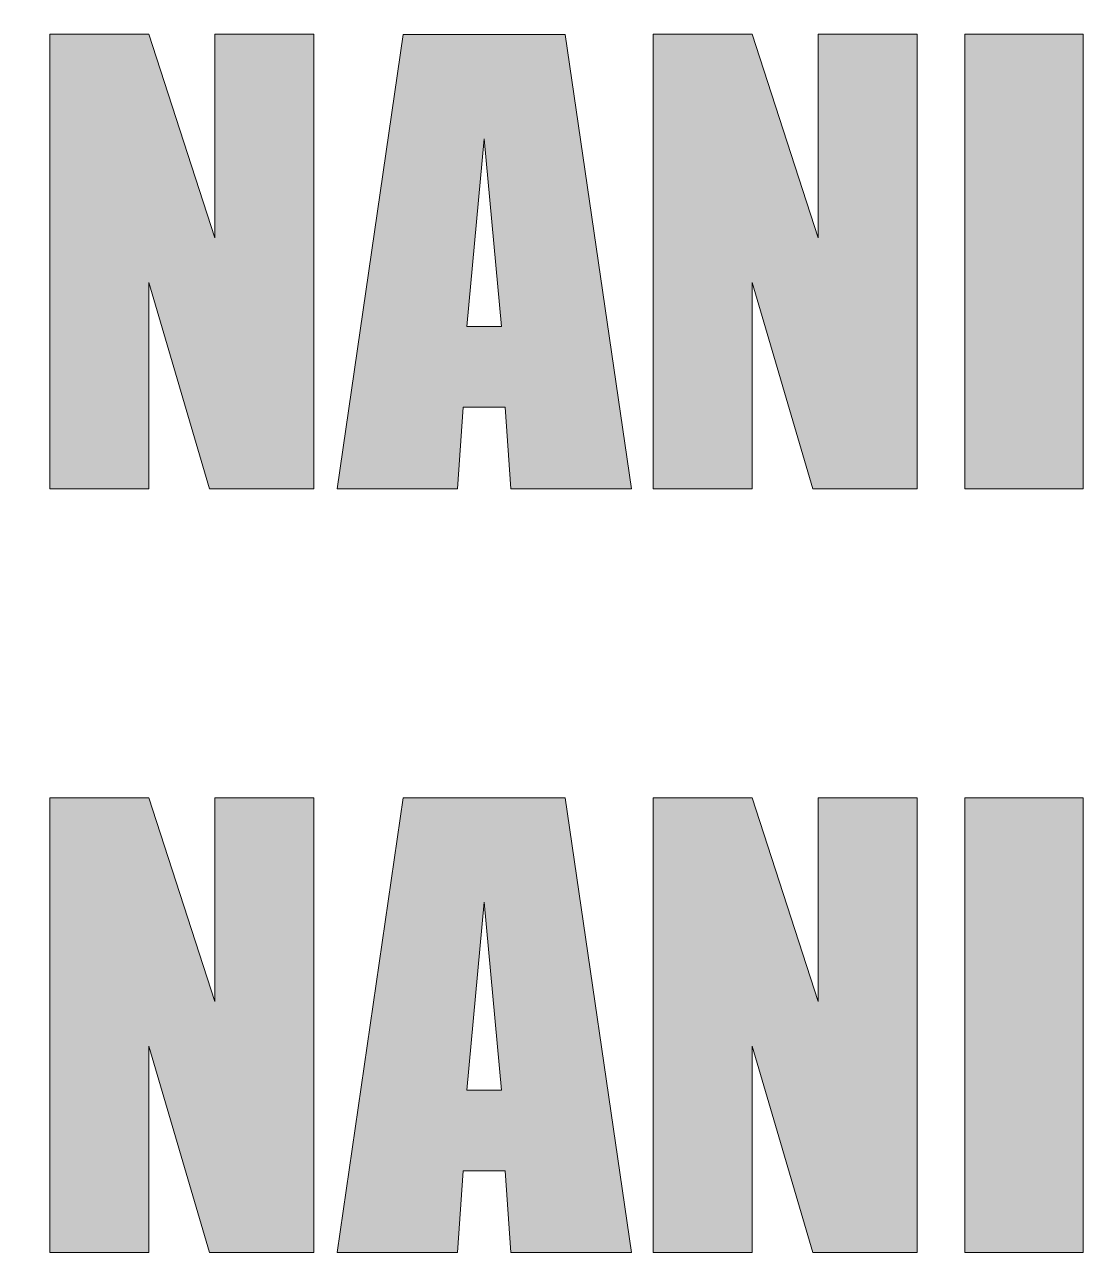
# Model space of a CAD drawing. Header units: millimetres. Extents: x 298.4 to 342.9, y 128.4 to 155.
# Drawn here: x 321.93 to 342.88, y 129.44 to 153.93 of the extents above; entities that cross this region are included whole.
import ezdxf

# ---------------------------------------------------------------- set-up
doc = ezdxf.new("R2010")
doc.units = ezdxf.units.MM
doc.layers.get('0').update_dxf_attribs({"lineweight": 0})

msp = doc.modelspace()

# ---------------------------------------------------------------- hatches: boundary and pattern name
at = {"true_color": 0xffffff, "transparency": 33554687}
h = msp.add_hatch(color=7, dxfattribs=at)
h.dxf.hatch_style = 1
h.paths.add_polyline_path([(331.0209582262146, 147.9589368450916), (331.3660232170075, 147.9589368450916), (331.0209582262146, 151.6750706705772), (330.6758932354216, 147.9589368450916)], flags=16)
h.paths.add_polyline_path([(330.6051949452831, 146.3640153485784), (331.4367215071463, 146.3640153485784), (331.5507242202756, 144.7460037107637), (333.9347125969172, 144.7460037107637), (332.6219984365332, 153.739493663065), (329.419918015896, 153.739493663065), (328.1072038555121, 144.7460037107637), (330.4911922321535, 144.7460037107637)])
h.paths.add_polyline_path([(337.6332234846749, 144.7460037107637), (339.5909471976003, 144.7460037107637), (339.5909471976003, 153.7443550962295), (337.6332234846749, 153.7443550962295), (337.6332234846749, 149.7121411388292), (336.3223665790084, 153.7443550962295), (334.3646428660828, 153.7443550962295), (334.3646428660828, 144.7460037107637), (336.3223665790084, 144.7460037107637), (336.3223665790084, 148.8277029841995), (337.5240078082512, 144.7460037107637)])
h.paths.add_polyline_path([(325.6906454225566, 144.7460037107637), (327.6483691354822, 144.7460037107637), (327.6483691354822, 153.7443550962295), (325.6906454225566, 153.7443550962295), (325.6906454225566, 149.7121411388292), (324.3797885168901, 153.7443550962295), (322.4220648039646, 153.7443550962295), (322.4220648039646, 144.7460037107637), (324.3797885168901, 144.7460037107637), (324.3797885168901, 148.8277029841995), (325.5814297461329, 144.7460037107637)])
h.paths.add_polyline_path([(342.8768497682663, 144.7460037107637), (340.5362085927512, 144.7460037107637), (340.5362085927512, 153.7443550962295), (342.8768497682663, 153.7443550962295)])
h.paths.add_polyline_path([(321.482504942935, 144.7460037107637), (319.1418637674199, 144.7460037107637), (319.1418637674199, 153.7443550962295), (321.482504942935, 153.7443550962295)])
edge = h.paths.add_edge_path()
edge.add_line((313.1357631317569, 147.9700960751272), (315.3061844998362, 147.9700960751272))
edge.add_line((315.3061844998362, 147.9700960751272), (315.3061844998362, 146.8488194004175))
edge.add_arc((318.72281636879, 146.8488194004182), 3.4166318689538, 180.0000000000119, 186.1929325022204)
edge.add_arc((316.1671159981675, 146.5715004574929), 0.8459295951567783, 186.1929325022027, 201.3549874134604)
edge.add_arc((315.6059032971375, 146.3520720614386), 0.2433447324259395, 201.3549874134585, 238.3716894033053)
edge.add_arc((315.7052639313911, 146.5134017968202), 0.4328172084154241, 238.3716894033042, 260.2746429454729)
edge.add_arc((315.7188211353506, 146.5925039029524), 0.5130726815853891, 260.2746429454502, 289.056414601499)
edge.add_arc((315.7814604725143, 146.4111662779808), 0.3212211223250042, 289.0564146014859, 315.7600578521787)
edge.add_arc((315.6930753630809, 146.49723700565), 0.4445908825220116, 315.7600578522278, 335.4218788808096)
edge.add_arc((315.2901957761303, 146.6815036238257), 0.8876102366765042, 335.4218788807525, 348.3537765720552)
edge.add_arc((315.146130028623, 146.7111972173098), 1.034704251166596, 348.3537765720677, 357.5869914723685)
edge.add_arc((311.9597517723638, 146.8454707531015), 4.223910386614027, 357.5869914723753, 362.6679199412759)
edge.add_arc((313.0211372261999, 146.8949288419974), 3.161373241770537, 2.667919941294075, 10.51041755223676)
edge.add_arc((315.2326265755303, 147.3052200863539), 0.9121458083175642, 10.51041755226011, 21.68447615729258)
edge.add_arc((316.5295426919793, 147.8209186995449), 0.4835391392089873, 197.5869038655344, 201.6844761570679, ccw=False)
edge.add_arc((315.8848063142324, 147.6165584585966), 0.1928099606430765, 17.58690386563397, 24.16714030185722)
edge.add_arc((315.4661159268729, 147.4286800855564), 0.651721633542588, 24.16714030195443, 48.83936854958562)
edge.add_arc((312.1333803376369, 143.6164447824035), 5.715343313167314, 48.83936854958928, 53.06627259381767)
edge.add_arc((311.5208718852378, 142.8016594759196), 6.734677262333257, 53.06627259379651, 55.46271175231204)
edge.add_arc((295.3330567068922, 119.28104954055), 35.28751340832915, 55.46271175232559, 56.47342241431815)
edge.add_arc((330.3924771578057, 172.1967082845184), 28.18870184322827, 235.65454389660272, 236.4734224143215, ccw=False)
edge.add_arc((322.758828864474, 161.0252472344457), 14.65821300285088, 233.4561106741341, 235.6545438965934, ccw=False)
edge.add_arc((317.0734057811135, 153.3541352147295), 5.109914973576629, 229.679983873218, 233.4561106741319, ccw=False)
edge.add_arc((314.762024255832, 150.6305770786917), 1.537765274055337, 214.1797403372153, 229.6799838732225, ccw=False)
edge.add_arc((315.5027722768072, 151.1336061067004), 2.433167883833697, 207.2147320501515, 214.1797403372226, ccw=False)
edge.add_arc((315.3592650833259, 151.0598067762249), 2.271796709953467, 192.4889610410063, 207.2147320501517, ccw=False)
edge.add_arc((316.2880926285589, 151.2655351445724), 3.223135119945653, 185.0708806621537, 192.4889610410109, ccw=False)
edge.add_arc((317.5127546803985, 151.3742059837954), 4.452609191454882, 180.0482805300098, 185.0708806621297, ccw=False)
edge.add_arc((319.4177632926657, 151.3758112477115), 6.357618480063306, 172.7590919345808, 180.0482805300344, ccw=False)
edge.add_arc((316.040384774676, 151.8049234637634), 2.95308871110206, 168.3180000792459, 172.7590919345629, ccw=False)
edge.add_arc((315.3727666778802, 151.9429618050376), 2.271349386410467, 158.8784934022832, 168.3180000792631, ccw=False)
edge.add_arc((314.5181404004222, 152.2731032508894), 1.355172848623718, 140.3487605514658, 158.8784934022847, ccw=False)
edge.add_arc((314.8348485228181, 152.010622084267), 1.766512607974783, 127.28605358970219, 140.3487605514619, ccw=False)
edge.add_arc((315.0922206797805, 151.6726021837958), 2.191363029057412, 117.9154744291636, 127.2860535897085, ccw=False)
edge.add_arc((314.8593154910792, 152.1121964026002), 1.693881467459116, 112.52191608504441, 117.915474429167, ccw=False)
edge.add_arc((315.8546679839406, 149.7118003045246), 4.292463390874638, 108.87980654342891, 112.52191608502929, ccw=False)
edge.add_arc((314.9895444473506, 152.2415283887936), 1.618895940088859, 103.08562593459368, 108.87980654345469, ccw=False)
edge.add_arc((318.4162024155213, 137.4995905462763), 16.75384609472995, 102.36792512477831, 103.08562593458203, ccw=False)
edge.add_arc((315.1938055208086, 152.195113402846), 1.709171496221176, 96.2217351753763, 102.36792512475489, ccw=False)
edge.add_arc((315.6361654023216, 148.1374585514871), 5.790867854051904, 85.48052411229048, 96.22173517540222, ccw=False)
edge.add_arc((315.8483183868188, 150.8214533251622), 3.098501453662344, 73.66145485396243, 85.4805241122857, ccw=False)
edge.add_arc((315.8274027700272, 150.7501057062734), 3.172851609996235, 57.69039371640332, 73.66145485396498, ccw=False)
edge.add_arc((316.8125618070179, 152.3078948836021), 1.329689802349686, 30.62349178958408, 57.69039371640599, ccw=False)
edge.add_arc((316.9201531057937, 152.3715837569304), 1.204661164997724, 12.864167290636487, 30.623491789565207, ccw=False)
edge.add_arc((313.806631482717, 151.6605411511422), 4.398342189241143, 1.6561692311403249, 12.864167290652688, ccw=False)
edge.add_arc((290.9585470163387, 150.9999194215746), 27.25597515620282, 0.0471324850665269, 1.6561692311423144, ccw=False)
edge.add_line((318.214512950499, 151.022340648898), (316.0405602841838, 151.022340648898))
edge.add_line((316.0405602841838, 151.022340648898), (316.0405602841838, 151.7506017840898))
edge.add_arc((313.6946323354126, 151.7506017840899), 2.345927948771134, 359.9999999999959, 367.5644093499416)
edge.add_arc((315.1036930978876, 151.93771984949), 0.9244971897309431, 7.564409349964309, 19.06795458401609)
edge.add_arc((315.8186256318428, 152.1848397149569), 0.1680603080176746, 19.06795458393157, 41.08065150170194)
edge.add_arc((312.8385990199214, 149.5869684570295), 4.121475752987389, 41.0806515018087, 41.86930856159803)
edge.add_arc((315.6762856176782, 152.130336559278), 0.3108082877493663, 41.86930856156062, 142.3774267914912)
edge.add_arc((316.0980241051629, 151.8052894258308), 0.843273301424622, 142.3774267914905, 173.9174745648622)
edge.add_arc((317.2098268220828, 151.6868149404696), 1.961370562414058, 173.9174745648685, 190.4807176952781)
edge.add_arc((316.7011482789286, 151.5927140050843), 1.444061325781028, 190.4807176952748, 203.5351606032769)
edge.add_arc((315.8615958063893, 151.2270534243639), 0.5283342843327112, 203.5351606032668, 246.4648393967182)
edge.add_line((315.6506257110669, 150.742668520717), (317.1869487909835, 149.7298027777031))
edge.add_arc((315.3913801456986, 147.0062695055464), 3.262161897342807, 42.28000095302468, 56.60396878186452, ccw=False)
edge.add_arc((316.1607774325801, 147.7058764097679), 2.222247475144945, 27.80976348897491, 42.2800009530319, ccw=False)
edge.add_arc((316.5994357905698, 147.9372502624645), 1.726308956026015, 8.521559583288592, 27.80976348896229, ccw=False)
edge.add_arc((311.5973421499059, 147.0078050447297), 6.813231690823255, 0.44634491143892774, 10.018335009205089, ccw=False)
edge.add_arc((314.8501808516684, 146.8877255215987), 3.564394608776989, -21.5204221553617, 2.7844775451624173, ccw=False)
edge.add_arc((316.4259803828065, 146.7790481041927), 2.113113116017459, 289.88266223348006, 325.43486006557976, ccw=False)
edge.add_arc((315.9414673843558, 147.8526370071862), 3.288732692156332, 278.4227662034992, 291.45970321402757, ccw=False)
edge.add_arc((315.8200436248228, 148.5432827198204), 3.989759931620028, 251.3931406804642, 278.69491727396553, ccw=False)
edge.add_arc((315.1447219263197, 146.6744881648002), 2.00364760615346, 206.552435429379, 252.64405539268938, ccw=False)
edge.add_arc((317.1375946149075, 147.0662980800191), 3.998153085305993, 180.6774414548261, 198.7849557314359, ccw=False)
edge.add_arc((317.867696897348, 147.2509069508542), 4.733658693301335, 178.4531870549181, 182.8077816035995, ccw=False)
edge.add_line((313.1357631317569, 147.3786859112739), (313.1357631317569, 147.9700960751272))
at = {"transparency": 33554687}
h = msp.add_hatch(color=152, dxfattribs=at)
h.dxf.hatch_style = 1
h.paths.add_polyline_path([(331.0209582262146, 132.8501113214829), (331.3660232170075, 132.8501113214829), (331.0209582262146, 136.5662451469685), (330.6758932354216, 132.8501113214829)], flags=16)
h.paths.add_polyline_path([(330.6051949452831, 131.2551898249697), (331.4367215071463, 131.2551898249697), (331.5507242202756, 129.6371781871549), (333.9347125969172, 129.6371781871549), (332.6219984365332, 138.6306681394563), (329.419918015896, 138.6306681394563), (328.1072038555121, 129.6371781871549), (330.4911922321535, 129.6371781871549)])
h.paths.add_polyline_path([(337.6332234846749, 129.6371781871549), (339.5909471976003, 129.6371781871549), (339.5909471976003, 138.6355295726207), (337.6332234846749, 138.6355295726207), (337.6332234846749, 134.6033156152204), (336.3223665790084, 138.6355295726207), (334.3646428660828, 138.6355295726207), (334.3646428660828, 129.6371781871549), (336.3223665790084, 129.6371781871549), (336.3223665790084, 133.7188774605908), (337.5240078082512, 129.6371781871549)])
h.paths.add_polyline_path([(325.6906454225566, 129.6371781871549), (327.6483691354822, 129.6371781871549), (327.6483691354822, 138.6355295726207), (325.6906454225566, 138.6355295726207), (325.6906454225566, 134.6033156152204), (324.3797885168901, 138.6355295726207), (322.4220648039646, 138.6355295726207), (322.4220648039646, 129.6371781871549), (324.3797885168901, 129.6371781871549), (324.3797885168901, 133.7188774605908), (325.5814297461329, 129.6371781871549)])
h.paths.add_polyline_path([(342.8768497682663, 129.6371781871549), (340.5362085927512, 129.6371781871549), (340.5362085927512, 138.6355295726207), (342.8768497682663, 138.6355295726207)])
h.paths.add_polyline_path([(321.482504942935, 129.6371781871549), (319.1418637674199, 129.6371781871549), (319.1418637674199, 138.6355295726207), (321.482504942935, 138.6355295726207)])
edge = h.paths.add_edge_path()
edge.add_line((313.1357631317569, 132.8612705515185), (315.3061844998362, 132.8612705515185))
edge.add_line((315.3061844998362, 132.8612705515185), (315.3061844998362, 131.7399938768087))
edge.add_arc((318.72281636879, 131.7399938768094), 3.4166318689538, 180.0000000000119, 186.1929325022204)
edge.add_arc((316.1671159981675, 131.4626749338842), 0.8459295951567783, 186.1929325022027, 201.3549874134604)
edge.add_arc((315.6059032971375, 131.2432465378299), 0.2433447324259395, 201.3549874134585, 238.3716894033053)
edge.add_arc((315.7052639313911, 131.4045762732115), 0.4328172084154241, 238.3716894033042, 260.2746429454729)
edge.add_arc((315.7188211353506, 131.4836783793436), 0.5130726815853891, 260.2746429454502, 289.056414601499)
edge.add_arc((315.7814604725143, 131.302340754372), 0.3212211223250042, 289.0564146014859, 315.7600578521787)
edge.add_arc((315.6930753630809, 131.3884114820413), 0.4445908825220116, 315.7600578522278, 335.4218788808096)
edge.add_arc((315.2901957761303, 131.572678100217), 0.8876102366765042, 335.4218788807525, 348.3537765720552)
edge.add_arc((315.146130028623, 131.602371693701), 1.034704251166596, 348.3537765720677, 357.5869914723685)
edge.add_arc((311.9597517723638, 131.7366452294927), 4.223910386614027, 357.5869914723753, 362.6679199412759)
edge.add_arc((313.0211372261999, 131.7861033183887), 3.161373241770537, 2.667919941294075, 10.51041755223676)
edge.add_arc((315.2326265755303, 132.1963945627452), 0.9121458083175642, 10.51041755226011, 21.68447615729258)
edge.add_arc((316.5295426919793, 132.7120931759361), 0.4835391392089873, 197.5869038655344, 201.6844761570679, ccw=False)
edge.add_arc((315.8848063142324, 132.5077329349878), 0.1928099606430765, 17.58690386563397, 24.16714030185722)
edge.add_arc((315.4661159268729, 132.3198545619476), 0.651721633542588, 24.16714030195443, 48.83936854958562)
edge.add_arc((312.1333803376369, 128.5076192587948), 5.715343313167314, 48.83936854958928, 53.06627259381767)
edge.add_arc((311.5208718852378, 127.6928339523109), 6.734677262333257, 53.06627259379651, 55.46271175231204)
edge.add_arc((295.3330567068922, 104.1722240169412), 35.28751340832915, 55.46271175232559, 56.47342241431815)
edge.add_arc((330.3924771578057, 157.0878827609096), 28.18870184322827, 235.65454389660272, 236.4734224143215, ccw=False)
edge.add_arc((322.758828864474, 145.9164217108369), 14.65821300285088, 233.4561106741341, 235.6545438965934, ccw=False)
edge.add_arc((317.0734057811135, 138.2453096911208), 5.109914973576629, 229.679983873218, 233.4561106741319, ccw=False)
edge.add_arc((314.762024255832, 135.5217515550829), 1.537765274055337, 214.1797403372153, 229.6799838732225, ccw=False)
edge.add_arc((315.5027722768072, 136.0247805830916), 2.433167883833697, 207.2147320501515, 214.1797403372226, ccw=False)
edge.add_arc((315.3592650833259, 135.9509812526162), 2.271796709953467, 192.4889610410063, 207.2147320501517, ccw=False)
edge.add_arc((316.2880926285589, 136.1567096209637), 3.223135119945653, 185.0708806621537, 192.4889610410109, ccw=False)
edge.add_arc((317.5127546803985, 136.2653804601867), 4.452609191454882, 180.0482805300098, 185.0708806621297, ccw=False)
edge.add_arc((319.4177632926657, 136.2669857241028), 6.357618480063306, 172.7590919345808, 180.0482805300344, ccw=False)
edge.add_arc((316.040384774676, 136.6960979401546), 2.95308871110206, 168.3180000792459, 172.7590919345629, ccw=False)
edge.add_arc((315.3727666778802, 136.8341362814289), 2.271349386410467, 158.8784934022832, 168.3180000792631, ccw=False)
edge.add_arc((314.5181404004222, 137.1642777272807), 1.355172848623718, 140.3487605514658, 158.8784934022847, ccw=False)
edge.add_arc((314.8348485228181, 136.9017965606583), 1.766512607974783, 127.28605358970219, 140.3487605514619, ccw=False)
edge.add_arc((315.0922206797805, 136.5637766601871), 2.191363029057412, 117.9154744291636, 127.2860535897085, ccw=False)
edge.add_arc((314.8593154910792, 137.0033708789914), 1.693881467459116, 112.52191608504441, 117.915474429167, ccw=False)
edge.add_arc((315.8546679839406, 134.6029747809159), 4.292463390874638, 108.87980654342891, 112.52191608502929, ccw=False)
edge.add_arc((314.9895444473506, 137.1327028651849), 1.618895940088859, 103.08562593459368, 108.87980654345469, ccw=False)
edge.add_arc((318.4162024155213, 122.3907650226676), 16.75384609472995, 102.36792512477831, 103.08562593458203, ccw=False)
edge.add_arc((315.1938055208086, 137.0862878792372), 1.709171496221176, 96.2217351753763, 102.36792512475489, ccw=False)
edge.add_arc((315.6361654023216, 133.0286330278783), 5.790867854051904, 85.48052411229048, 96.22173517540222, ccw=False)
edge.add_arc((315.8483183868188, 135.7126278015535), 3.098501453662344, 73.66145485396243, 85.4805241122857, ccw=False)
edge.add_arc((315.8274027700272, 135.6412801826647), 3.172851609996235, 57.69039371640332, 73.66145485396498, ccw=False)
edge.add_arc((316.8125618070179, 137.1990693599934), 1.329689802349686, 30.62349178958408, 57.69039371640599, ccw=False)
edge.add_arc((316.9201531057937, 137.2627582333217), 1.204661164997724, 12.864167290636487, 30.623491789565207, ccw=False)
edge.add_arc((313.806631482717, 136.5517156275335), 4.398342189241143, 1.6561692311403249, 12.864167290652688, ccw=False)
edge.add_arc((290.9585470163387, 135.8910938979658), 27.25597515620282, 0.0471324850665269, 1.6561692311423144, ccw=False)
edge.add_line((318.214512950499, 135.9135151252893), (316.0405602841838, 135.9135151252893))
edge.add_line((316.0405602841838, 135.9135151252893), (316.0405602841838, 136.641776260481))
edge.add_arc((313.6946323354126, 136.6417762604812), 2.345927948771134, 359.9999999999959, 367.5644093499416)
edge.add_arc((315.1036930978876, 136.8288943258813), 0.9244971897309431, 7.564409349964309, 19.06795458401609)
edge.add_arc((315.8186256318428, 137.0760141913482), 0.1680603080176746, 19.06795458393157, 41.08065150170194)
edge.add_arc((312.8385990199214, 134.4781429334208), 4.121475752987389, 41.0806515018087, 41.86930856159803)
edge.add_arc((315.6762856176782, 137.0215110356693), 0.3108082877493663, 41.86930856156062, 142.3774267914912)
edge.add_arc((316.0980241051629, 136.696463902222), 0.843273301424622, 142.3774267914905, 173.9174745648622)
edge.add_arc((317.2098268220828, 136.5779894168608), 1.961370562414058, 173.9174745648685, 190.4807176952781)
edge.add_arc((316.7011482789286, 136.4838884814756), 1.444061325781028, 190.4807176952748, 203.5351606032769)
edge.add_arc((315.8615958063893, 136.1182279007551), 0.5283342843327112, 203.5351606032668, 246.4648393967182)
edge.add_line((315.6506257110669, 135.6338429971083), (317.1869487909835, 134.6209772540944))
edge.add_arc((315.3913801456986, 131.8974439819376), 3.262161897342807, 42.28000095302468, 56.60396878186452, ccw=False)
edge.add_arc((316.1607774325801, 132.5970508861592), 2.222247475144945, 27.80976348897491, 42.2800009530319, ccw=False)
edge.add_arc((316.5994357905698, 132.8284247388557), 1.726308956026015, 8.521559583288592, 27.80976348896229, ccw=False)
edge.add_arc((311.5973421499059, 131.898979521121), 6.813231690823255, 0.44634491143892774, 10.018335009205089, ccw=False)
edge.add_arc((314.8501808516684, 131.77889999799), 3.564394608776989, -21.5204221553617, 2.7844775451624173, ccw=False)
edge.add_arc((316.4259803828065, 131.670222580584), 2.113113116017459, 289.88266223348006, 325.43486006557976, ccw=False)
edge.add_arc((315.9414673843558, 132.7438114835775), 3.288732692156332, 278.4227662034992, 291.45970321402757, ccw=False)
edge.add_arc((315.8200436248228, 133.4344571962116), 3.989759931620028, 251.3931406804642, 278.69491727396553, ccw=False)
edge.add_arc((315.1447219263197, 131.5656626411914), 2.00364760615346, 206.552435429379, 252.64405539268938, ccw=False)
edge.add_arc((317.1375946149075, 131.9574725564103), 3.998153085305993, 180.6774414548261, 198.7849557314359, ccw=False)
edge.add_arc((317.867696897348, 132.1420814272455), 4.733658693301335, 178.4531870549181, 182.8077816035995, ccw=False)
edge.add_line((313.1357631317569, 132.2698603876652), (313.1357631317569, 132.8612705515185))

# ---------------------------------------------------------------- linework, layer by layer
at = {"color": 7, "true_color": 0xffffff, "transparency": 33554687}
for points in [[(325.6906454225566, 144.7460037107637), (327.6483691354822, 144.7460037107637), (327.6483691354822, 153.7443550962295), (325.6906454225566, 153.7443550962295), (325.6906454225566, 149.7121411388292), (324.3797885168901, 153.7443550962295), (322.4220648039646, 153.7443550962295), (322.4220648039646, 144.7460037107637), (324.3797885168901, 144.7460037107637), (324.3797885168901, 148.8277029841995), (325.5814297461329, 144.7460037107637)], [(330.6051949452831, 146.3640153485784), (331.4367215071463, 146.3640153485784), (331.5507242202756, 144.7460037107637), (333.9347125969172, 144.7460037107637), (332.6219984365332, 153.739493663065), (329.419918015896, 153.739493663065), (328.1072038555121, 144.7460037107637), (330.4911922321535, 144.7460037107637)], [(337.6332234846749, 144.7460037107637), (339.5909471976003, 144.7460037107637), (339.5909471976003, 153.7443550962295), (337.6332234846749, 153.7443550962295), (337.6332234846749, 149.7121411388292), (336.3223665790084, 153.7443550962295), (334.3646428660828, 153.7443550962295), (334.3646428660828, 144.7460037107637), (336.3223665790084, 144.7460037107637), (336.3223665790084, 148.8277029841995), (337.5240078082512, 144.7460037107637)], [(342.8768497682663, 144.7460037107637), (340.5362085927512, 144.7460037107637), (340.5362085927512, 153.7443550962295), (342.8768497682663, 153.7443550962295)], [(331.0209582262146, 147.9589368450916), (331.3660232170075, 147.9589368450916), (331.0209582262146, 151.6750706705772), (330.6758932354216, 147.9589368450916)]]:
    msp.add_lwpolyline(points, close=True, dxfattribs=at)
at = {"color": 152, "transparency": 33554687}
for points in [[(325.6906454225566, 129.6371781871549), (327.6483691354822, 129.6371781871549), (327.6483691354822, 138.6355295726207), (325.6906454225566, 138.6355295726207), (325.6906454225566, 134.6033156152204), (324.3797885168901, 138.6355295726207), (322.4220648039646, 138.6355295726207), (322.4220648039646, 129.6371781871549), (324.3797885168901, 129.6371781871549), (324.3797885168901, 133.7188774605908), (325.5814297461329, 129.6371781871549)], [(330.6051949452831, 131.2551898249697), (331.4367215071463, 131.2551898249697), (331.5507242202756, 129.6371781871549), (333.9347125969172, 129.6371781871549), (332.6219984365332, 138.6306681394563), (329.419918015896, 138.6306681394563), (328.1072038555121, 129.6371781871549), (330.4911922321535, 129.6371781871549)], [(337.6332234846749, 129.6371781871549), (339.5909471976003, 129.6371781871549), (339.5909471976003, 138.6355295726207), (337.6332234846749, 138.6355295726207), (337.6332234846749, 134.6033156152204), (336.3223665790084, 138.6355295726207), (334.3646428660828, 138.6355295726207), (334.3646428660828, 129.6371781871549), (336.3223665790084, 129.6371781871549), (336.3223665790084, 133.7188774605908), (337.5240078082512, 129.6371781871549)], [(342.8768497682663, 129.6371781871549), (340.5362085927512, 129.6371781871549), (340.5362085927512, 138.6355295726207), (342.8768497682663, 138.6355295726207)], [(331.0209582262146, 132.8501113214829), (331.3660232170075, 132.8501113214829), (331.0209582262146, 136.5662451469685), (330.6758932354216, 132.8501113214829)]]:
    msp.add_lwpolyline(points, close=True, dxfattribs=at)

doc.saveas('drawing.dxf')
